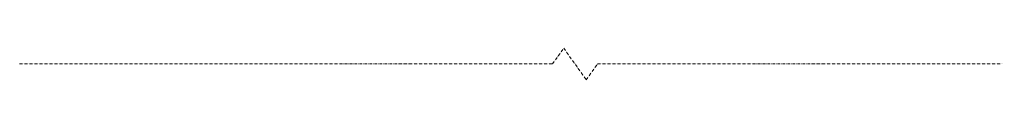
# Model space of a CAD drawing. Header units: metres. Extents: x -894 to 688, y -25 to 25.
import ezdxf

# ---------------------------------------------------------------- set-up
doc = ezdxf.new("R2010")
doc.units = ezdxf.units.M
doc.linetypes.add('Dash Dot 3_16_', pattern=[7.9375, 4.7625, -1.5875, 0, -1.5875])
doc.layers.add('A-DETL-GENF', color=92, linetype='Continuous', lineweight=18)

# ---------------------------------------------------------------- blocks, each defined once
blk = doc.blocks.new('00 Break Line 0_25 - M_Break Line-4299703-00_0 Basismaterialen')
at = {"layer": 'A-DETL-GENF', "linetype": 'Dash Dot 3_16_'}
for p, q in [((-36.2, 0), (-18.1, 25.4)), ((-18.1, 25.4), (18.1, -25.4)), ((-893.5, 0), (-36.2, 0)), ((18.1, -25.4), (36.2, 0)), ((36.2, 0), (687.5, 0))]:
    blk.add_line(p, q, dxfattribs=at)

msp = doc.modelspace()

# ---------------------------------------------------------------- block references
msp.add_blockref('00 Break Line 0_25 - M_Break Line-4299703-00_0 Basismaterialen', (0, 0))

doc.saveas('drawing.dxf')
